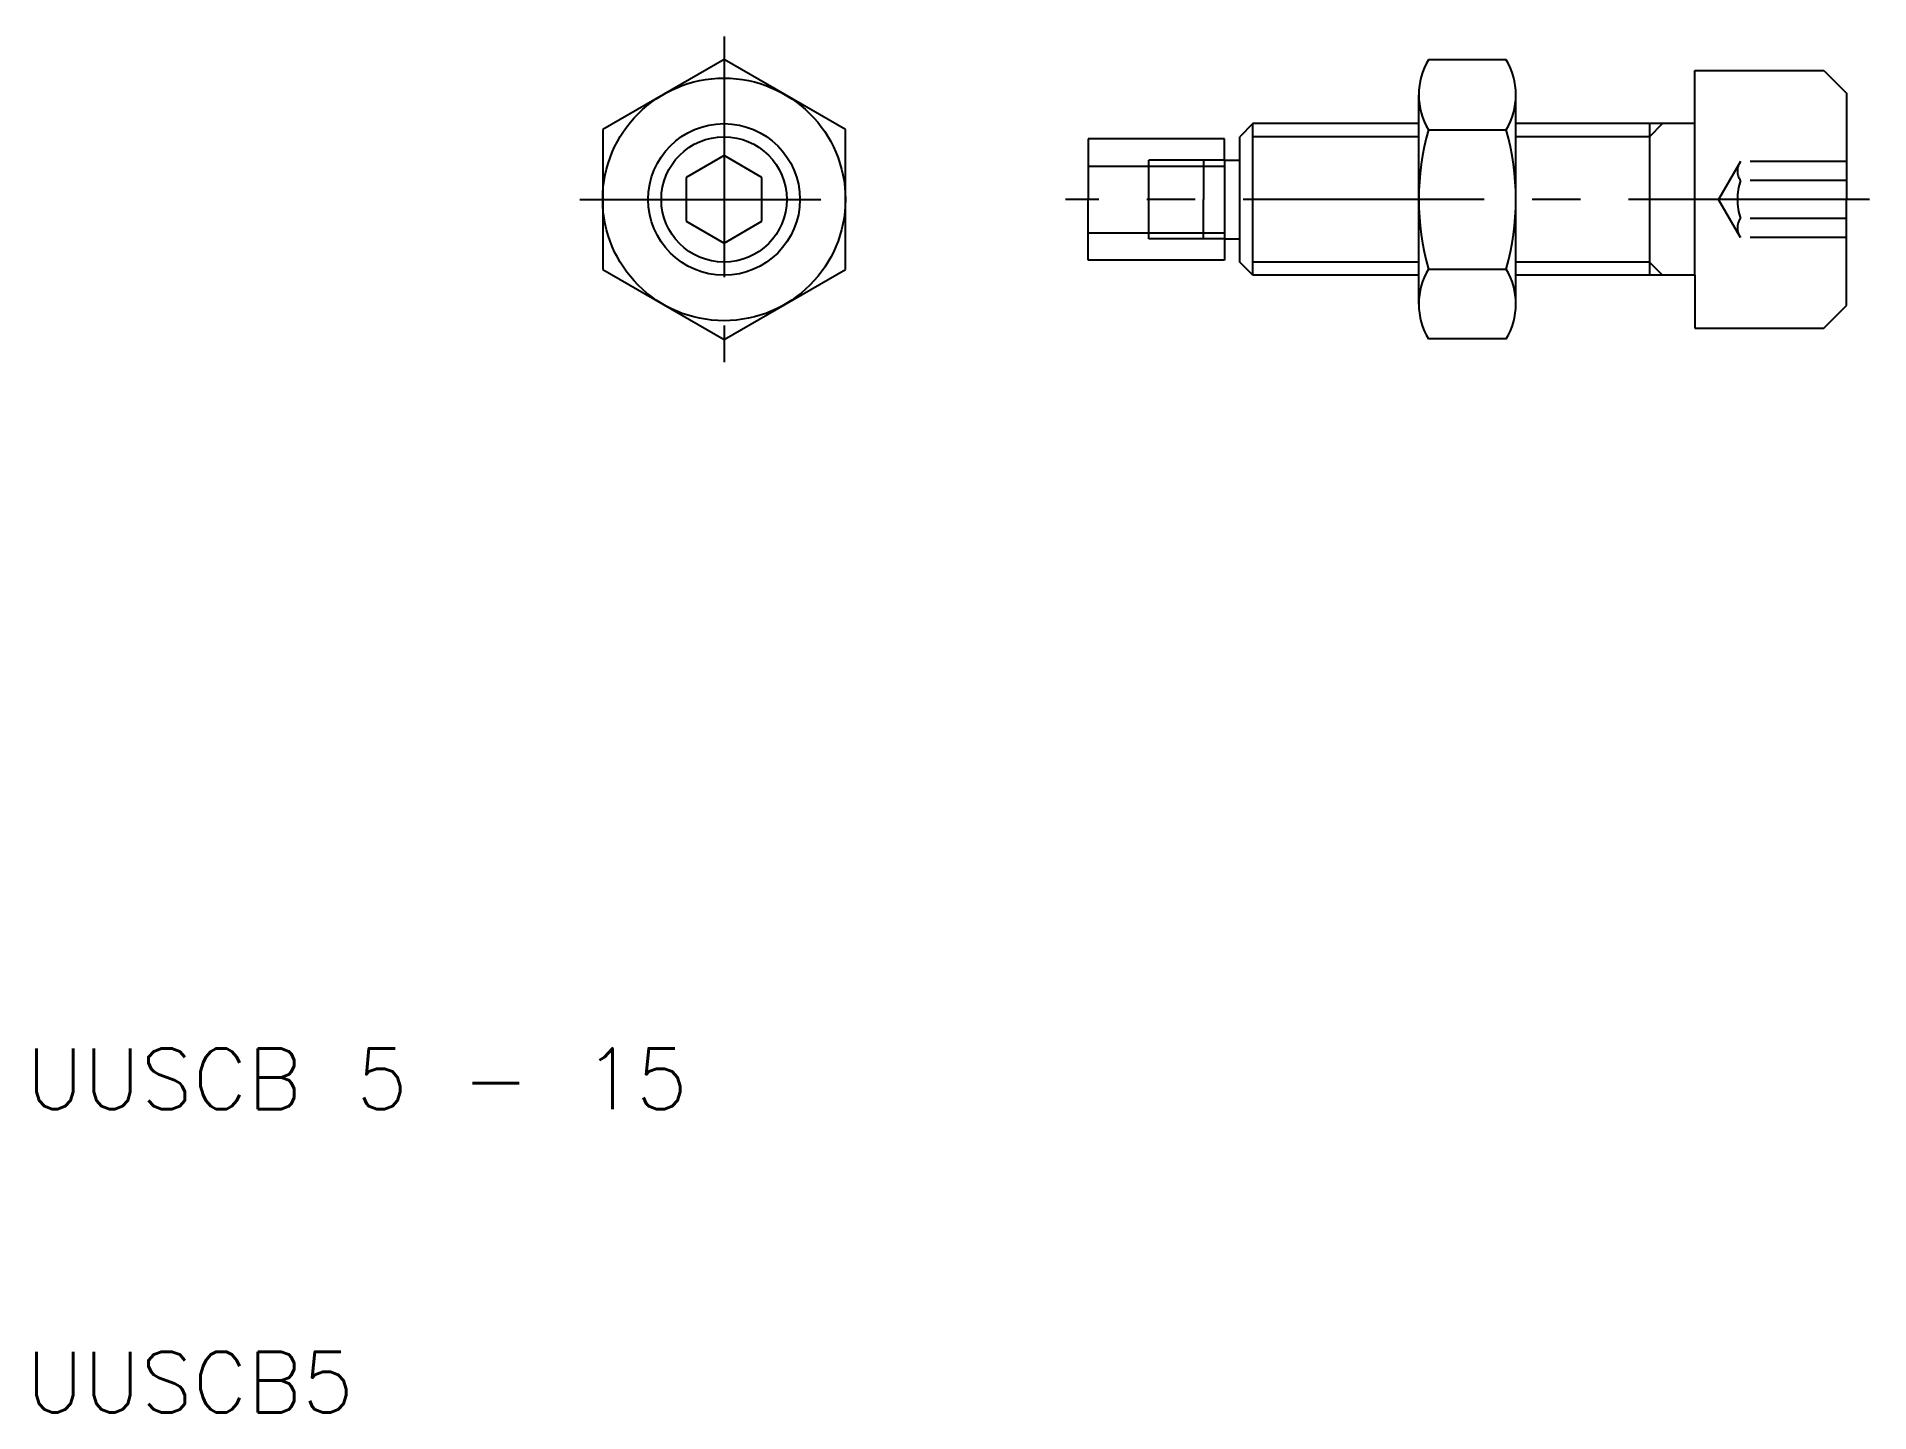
# Model space of a CAD drawing. Extents: x 10.3 to 70.8, y 10 to 55.4.
import ezdxf

# ---------------------------------------------------------------- set-up
doc = ezdxf.new("R2010")
doc.units = 0
doc.header["$LTSCALE"] = 0.25
doc.linetypes.add('CENTER', pattern=[50.8, 31.75, -6.35, 6.35, -6.35])
doc.linetypes.add('DASHED', pattern=[19.05, 12.7, -6.35])
doc.layers.get('0').update_dxf_attribs({"linetype": 'CONTINUOUS'})
doc.layers.add('CENTER', color=1, linetype='CENTER')
doc.styles.get("Standard").update_dxf_attribs({"font": 'txt.shx'})

msp = doc.modelspace()

# ---------------------------------------------------------------- linework, layer by layer
for p, q in [((33, 54.618802), (29, 52.309401)), ((37, 52.309401), (33, 54.618802)), ((58.78, 54.6), (56.22, 54.6)), ((65, 54.25), (69.25, 54.25)), ((65, 52.5), (65, 54.25)), ((69.25, 54.25), (70, 53.5)), ((55.9, 46.55), (55.9, 53.45)), ((59.1, 46.55), (59.1, 53.45)), ((70, 53.5), (70, 50)), ((29, 52.309401), (29, 47.690599)), ((37, 47.690599), (37, 52.309401)), ((49.5, 52), (45, 52)), ((45, 52), (45, 50)), ((49.5, 51.3), (49.5, 52)), ((55.9, 52.5), (50.432999, 52.5)), ((56.22, 52.3), (58.78, 52.3)), ((65, 52.5), (59.1, 52.5)), ((63.5, 52.5), (63.5, 47.5)), ((65, 47.5), (65, 52.5)), ((45, 51.1), (49.5, 51.1)), ((49.5, 51.3), (49.5, 48.7)), ((49.5, 51.3), (50, 51.3)), ((45, 48), (45, 50)), ((70, 46.5), (70, 50)), ((45, 48.9), (49.5, 48.9)), ((49.5, 48.7), (49.5, 48)), ((49.5, 48.7), (50, 48.7)), ((49.5, 48), (45, 48)), ((29, 47.690599), (33, 45.381198)), ((33, 45.381198), (37, 47.690599)), ((55.9, 47.5), (50.432999, 47.5)), ((56.22, 47.7), (58.78, 47.7)), ((65, 47.5), (59.1, 47.5)), ((65, 47.5), (65, 45.75)), ((69.25, 45.75), (70, 46.5)), ((58.78, 45.4), (56.22, 45.4)), ((65, 45.75), (69.25, 45.75))]:
    msp.add_line(p, q)
at = {"color": 7, "linetype": 'CONTINUOUS'}
for p, q in [((50, 47.933), (50, 52.067)), ((50.433001, 52.5), (50.000002, 52.067)), ((50.432999, 47.5), (50.432999, 52.5)), ((50.433001, 47.5), (50.000002, 47.933))]:
    msp.add_line(p, q, dxfattribs=at)
at = {"color": 3}
for p, q in [((55.9, 52.067), (50.432999, 52.067)), ((63.5, 52.067), (59.1, 52.067)), ((63.5, 52.067), (63.933, 52.5)), ((55.9, 47.933), (50.432999, 47.933)), ((63.5, 47.933), (59.1, 47.933)), ((63.5, 47.933), (63.933, 47.5))]:
    msp.add_line(p, q, dxfattribs=at)
at = {"color": 3, "linetype": 'DASHED'}
for p, q in [((47, 48.7), (47, 51.3)), ((49.5, 51.3), (47, 51.3)), ((48.8, 51.3), (48.8, 50)), ((66.5, 51.25), (65.778312, 50)), ((70, 51.25), (66.5, 51.25)), ((70, 50.625), (66.5, 50.625)), ((48.8, 48.7), (48.8, 50)), ((66.5, 48.75), (65.778312, 50)), ((70, 49.375), (66.5, 49.375)), ((49.5, 48.7), (47, 48.7)), ((70, 48.75), (66.5, 48.75))]:
    msp.add_line(p, q, dxfattribs=at)
msp.add_lwpolyline([(33, 51.443376), (31.75, 50.721688), (31.75, 49.278312), (33, 48.556624), (34.25, 49.278312), (34.25, 50.721688)], close=True, dxfattribs=at)
for radius in [4, 2.067]:
    msp.add_circle((33, 50), radius)
at = {"color": 3}
msp.add_circle((33, 50), 2.5, dxfattribs=at)
for centre, radius, start, end in [((58.126406, 53.45), 2.226406, 148.900392, 180), ((56.873594, 53.45), 2.226406, 0, 31.099608), ((58.126406, 53.45), 2.226406, 180, 211.099608), ((56.873594, 53.45), 2.226406, 328.900392, 0), ((64.325625, 50), 8.425625, 164.15852, 195.84148), ((50.674375, 50), 8.425625, 344.15852, 15.84148), ((58.126406, 46.55), 2.226406, 148.900392, 180), ((56.873594, 46.55), 2.226406, 0, 31.099608), ((58.126406, 46.55), 2.226406, 180, 211.099608), ((56.873594, 46.55), 2.226406, 328.900392, 0)]:
    msp.add_arc(centre, radius, start, end)
at = {"color": 3, "linetype": 'DASHED'}
for centre, radius, start, end in [((66.938281, 50.9375), 0.538281, 144.510657, 215.489343), ((68.403125, 50), 2.003125, 161.819446, 198.180554), ((66.938281, 49.0625), 0.538281, 144.510657, 215.489343)]:
    msp.add_arc(centre, radius, start, end, dxfattribs=at)
at = {"layer": 'CENTER', "color": 1, "linetype": 'CENTER'}
for p, q in [((33, 55.368802), (33, 44.631198)), ((28.25, 50), (37.75, 50)), ((70.75, 50), (44.25, 50))]:
    msp.add_line(p, q, dxfattribs=at)

# ---------------------------------------------------------------- texts
for s, p in [('UUSCB 5 - 15', (10, 20)), ('UUSCB5', (10, 10))]:
    msp.add_text(s, height=2).set_placement(p)

doc.saveas('drawing.dxf')
